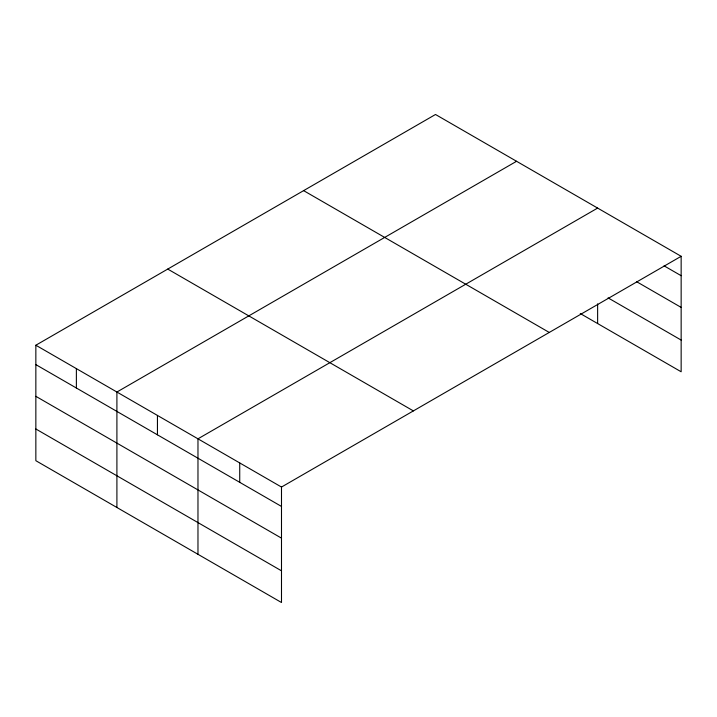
<?xml version="1.0" encoding="UTF-8"?>
<svg xmlns="http://www.w3.org/2000/svg" width="717" height="717" viewBox="0 0 717 717"><rect width="100%" height="100%" fill="white"/><g stroke="black" fill="none" stroke-linecap="round" stroke-linejoin="round"><path stroke-width="1.08" d="M35.85 345.227L281.494 487.049L281.494 602.513L35.85 460.699L35.85 345.227L435.506 114.487L681.15 256.301L681.15 371.773L580.259 313.526M516.572 161.28L116.907 392.029L116.907 507.493M597.628 208.082L197.973 438.822L197.973 554.295M281.494 487.049L681.15 256.301M664.067 265.837L681.15 275.695M636.544 281.647L681.15 307.405M608.07 297.878L681.15 340.064M303.623 190.632L549.258 332.446M167.742 269.081L413.377 410.904M35.85 364.621L281.494 506.435M35.85 396.322L281.494 538.144M35.85 428.99L281.494 570.813M597.628 303.874L597.628 323.555M239.729 462.94L239.729 482.326M157.444 415.43L157.444 434.816M76.378 368.628L76.378 388.022"/></g></svg>
